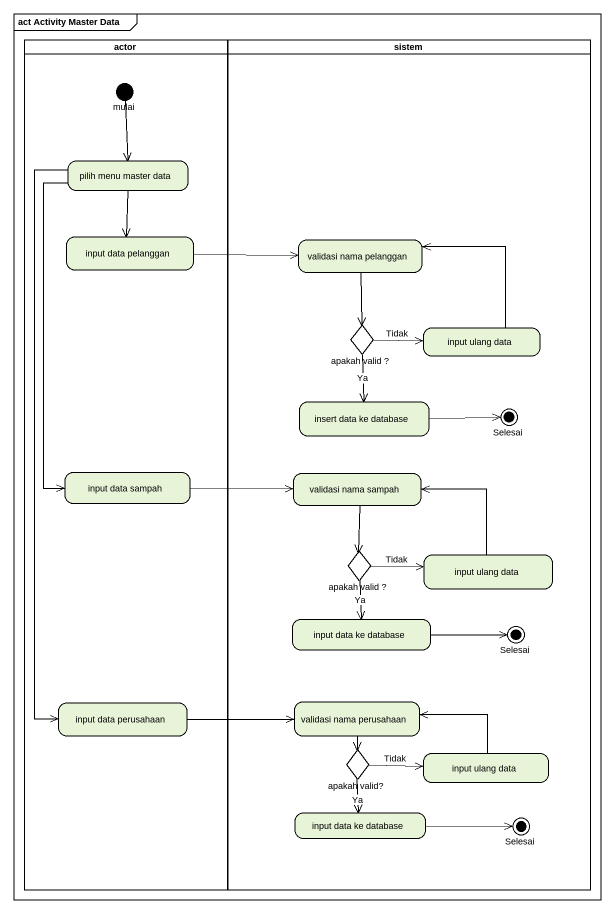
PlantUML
@startuml
mainframe act Activity Master Data
hide empty description
state "actor" as actor_ <<partition>> {
  state mulai <<start>>
  state "pilih menu master data" as pilih_menu_master_data
  state "input data pelanggan" as input_data_pelanggan
  state "input data sampah" as input_data_sampah
  state "input data perusahaan" as input_data_perusahaan
}
state sistem <<partition>> {
  state "validasi nama pelanggan" as validasi_nama_pelanggan
  state "apakah valid ?" as apakah_valid <<choice>>
  state "input ulang data" as input_ulang_data
  state "insert data ke database" as insert_data_ke_database
  state Selesai <<end>>
  state "validasi nama sampah" as validasi_nama_sampah
  state "apakah valid ?" as apakah_valid_2 <<choice>>
  state "input ulang data" as input_ulang_data_2
  state "input data ke database" as input_data_ke_database
  state "Selesai" as Selesai_2 <<end>>
  state "validasi nama perusahaan" as validasi_nama_perusahaan
  state "apakah valid?" as apakah_valid_3 <<choice>>
  state "input ulang data" as input_ulang_data_3
  state "input data ke database" as input_data_ke_database_2
  state "Selesai" as Selesai_3 <<end>>
}
mulai --> pilih_menu_master_data
pilih_menu_master_data --> input_data_pelanggan
pilih_menu_master_data --> input_data_sampah
pilih_menu_master_data --> input_data_perusahaan
input_data_pelanggan -right-> validasi_nama_pelanggan
validasi_nama_pelanggan --> apakah_valid
apakah_valid -right-> input_ulang_data : Tidak
apakah_valid --> insert_data_ke_database : Ya
input_ulang_data -up-> validasi_nama_pelanggan
insert_data_ke_database -right-> Selesai
input_data_sampah -right-> validasi_nama_sampah
validasi_nama_sampah --> apakah_valid_2
apakah_valid_2 -right-> input_ulang_data_2 : Tidak
apakah_valid_2 --> input_data_ke_database : Ya
input_ulang_data_2 -up-> validasi_nama_sampah
input_data_ke_database -right-> Selesai_2
input_data_perusahaan -right-> validasi_nama_perusahaan
validasi_nama_perusahaan --> apakah_valid_3
apakah_valid_3 -right-> input_ulang_data_3 : Tidak
apakah_valid_3 --> input_data_ke_database_2 : Ya
input_ulang_data_3 -left-> validasi_nama_perusahaan
input_data_ke_database_2 -right-> Selesai_3
@enduml
